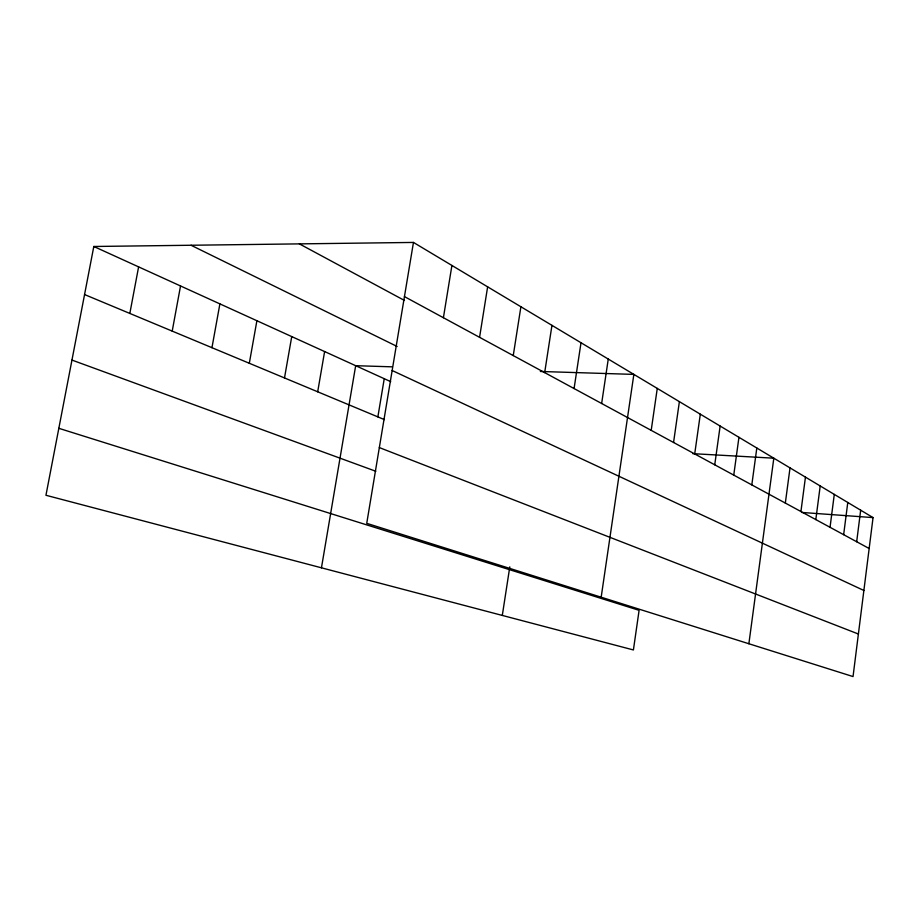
<?xml version="1.0" encoding="UTF-8"?>
<svg xmlns="http://www.w3.org/2000/svg" width="919" height="919" viewBox="0 0 919 919"><rect width="100%" height="100%" fill="white"/><g stroke="black" fill="none" stroke-linecap="round" stroke-linejoin="round"><path stroke-width="1.38" d="M856.68 541.739L860.678 510.194M413.458 242.432L873.05 517.604L853.039 676.568L366.738 523.336L413.458 242.432L93.807 246.487L45.95 495.272L633.409 649.951L639.096 610.319L58.827 428.311M843.653 534.674L847.777 502.475M815.819 519.591L820.207 485.967M830.041 527.299L834.291 494.399M800.931 511.515L805.458 477.133M785.331 503.072L790.018 467.886M748.87 643.748L773.821 458.19L692.765 453.653M751.811 484.887L756.819 448.012M733.753 475.1L738.945 437.318M714.741 464.796L720.14 426.048M694.707 453.94L700.312 414.182M673.558 442.476L679.382 401.649M651.203 430.356L657.269 388.415M601.175 597.201L633.857 374.401L540.361 371.471M601.646 403.487L608.263 359.065M574.076 388.553L581.015 342.753M544.68 372.609L551.951 325.36M502.302 615.431L509.792 566.874M513.25 355.573L520.901 306.762M479.569 337.319L487.633 286.843M443.406 317.71L451.907 265.465M377.87 416.893L384.245 378.697M321.455 567.816L355.676 365.693L392.402 366.842M317.687 391.793L324.614 351.552M284.499 377.95L291.737 336.584M249.313 363.269L256.895 320.72M211.956 347.692L219.894 303.879M172.209 331.116L180.538 285.97M129.832 313.436L138.608 266.878M801.793 512.446L873.05 517.604M71.958 360.076L375.802 471.263M379.34 447.587L858.392 634.018M84.559 294.551L384.395 419.615M93.807 246.487L390.701 381.638M392.149 370.506L863.871 590.48M191.049 245.258L397.146 346.486M299.387 243.88L404.44 300.444M404.44 296.596L869.156 548.505"/></g></svg>
